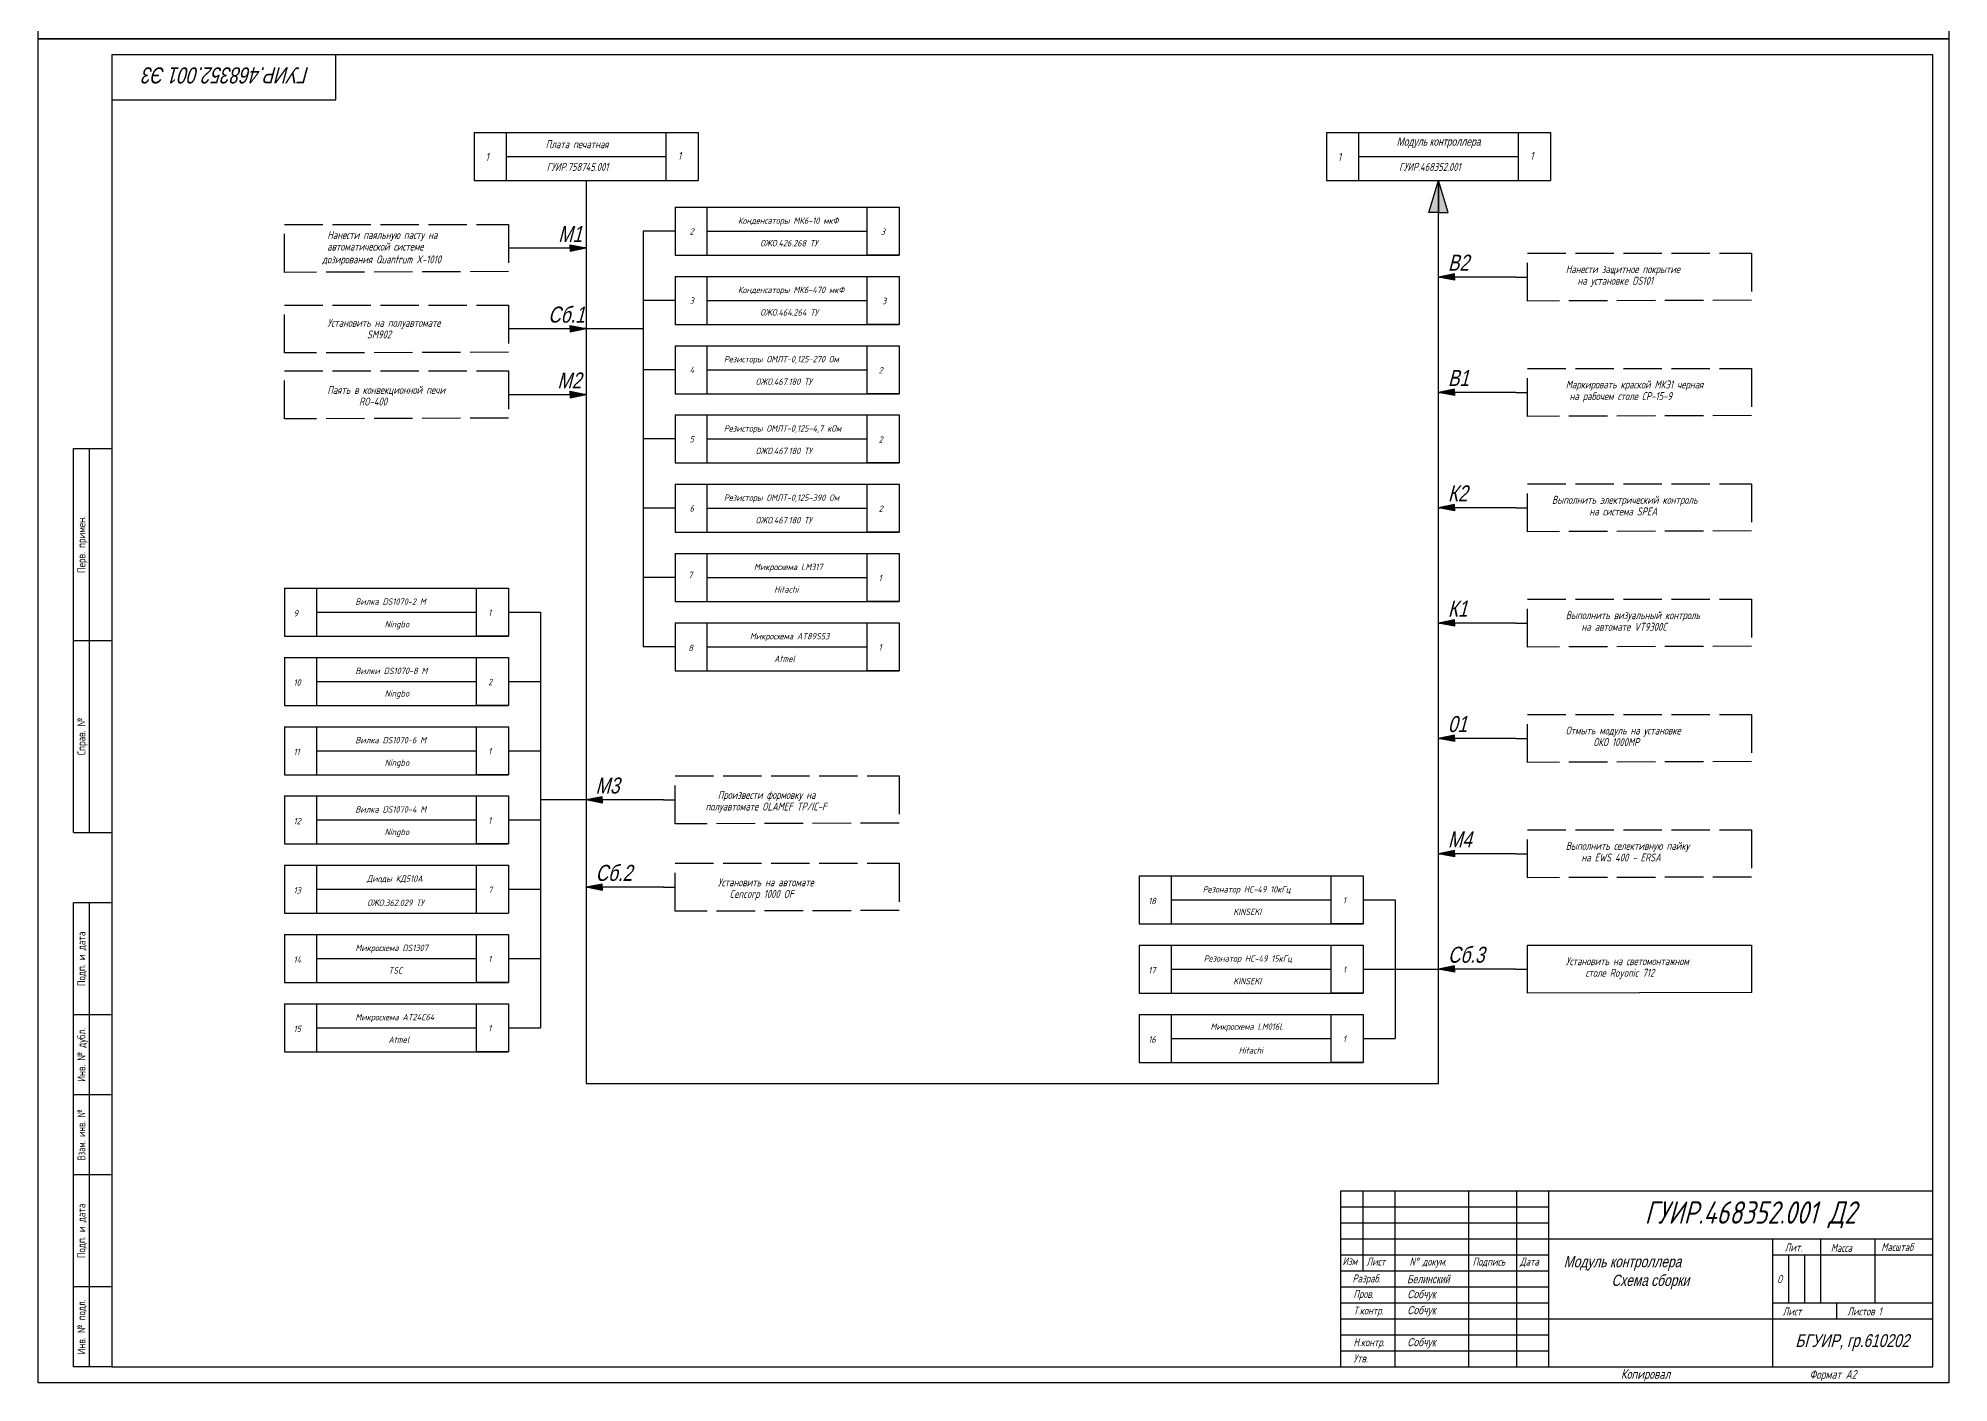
# Model space of a CAD drawing. Header units: millimetres. Extents: x 4478846 to 4492776, y 3796523 to 3799112.
# Drawn here: x 4480435 to 4481032, y 3797671 to 3798091 of the extents above; entities that cross this region are included whole.
import ezdxf
from ezdxf.enums import TextEntityAlignment as Align

# ---------------------------------------------------------------- set-up
doc = ezdxf.new("R2010")
doc.units = ezdxf.units.MM
doc.linetypes.add('ACAD_ISO02W100', pattern=[15, 12, -3])
doc.layers.get('0').update_dxf_attribs({"lineweight": 25})
for name, color, linetype, lineweight in [('0.25-STAMP', 10, 'Continuous', 25), ('0.25-TEXT', 10, 'Continuous', 25), ('0.3-STAMP', 7, 'Continuous', 30)]:
    doc.layers.add(name, color=color, linetype=linetype, lineweight=lineweight)
for name, color, linetype in [('KONTUR', 7, 'Continuous'), ('Title', 7, 'Continuous'), ('Текст', 4, 'Continuous')]:
    doc.layers.add(name, color=color, linetype=linetype)
doc.styles.add('ESKD', font='standarteskd.shx', dxfattribs={"width": 0.8, "oblique": 15})
doc.styles.add('ГОСТ 2.304', font='cs_gost2304.shx')
doc.styles.add('стиль рамки', font='romans.shx', dxfattribs={"width": 0.75, "oblique": 15, "height": 3.5})
doc.styles.add('стиль1', font='romans.shx', dxfattribs={"width": 0.75, "oblique": 15, "height": 3.5})

msp = doc.modelspace()

# ---------------------------------------------------------------- hatches: boundary and pattern name
h = msp.add_hatch(color=256)
h.dxf.hatch_style = 1
h.paths.add_polyline_path([(4480872.92738, 3798046.2862), (4480869.92738, 3798036.2862), (4480872.92738, 3798036.2862)])
h.paths.add_polyline_path([(4480872.92738, 3798046.2862), (4480872.92738, 3798036.2862), (4480875.92738, 3798036.2862)])
h = msp.add_hatch(color=256)
h.dxf.hatch_style = 1
h.paths.add_polyline_path([(4480606.59378, 3798025.17734), (4480601.59378, 3798026.17734), (4480601.59378, 3798025.17734)])
h.paths.add_polyline_path([(4480601.59378, 3798025.17734), (4480601.59378, 3798024.17734), (4480606.59378, 3798025.17734)])
h = msp.add_hatch(color=256)
h.dxf.hatch_style = 1
h.paths.add_polyline_path([(4480877.92738, 3798016.07531), (4480877.92738, 3798017.07531), (4480872.92738, 3798016.07531)])
h.paths.add_polyline_path([(4480872.92738, 3798016.07531), (4480877.92738, 3798015.07531), (4480877.92738, 3798016.07531)])
h = msp.add_hatch(color=256)
h.dxf.hatch_style = 1
h.paths.add_polyline_path([(4480606.59378, 3797999.96867), (4480601.59378, 3798000.96867), (4480601.59378, 3797999.96867)])
h.paths.add_polyline_path([(4480601.59378, 3797999.96867), (4480601.59378, 3797998.96867), (4480606.59378, 3797999.96867)])
h = msp.add_hatch(color=256)
h.dxf.hatch_style = 1
h.paths.add_polyline_path([(4480606.59378, 3797979.37277), (4480601.59378, 3797980.37277), (4480601.59378, 3797979.37277)])
h.paths.add_polyline_path([(4480601.59378, 3797979.37277), (4480601.59378, 3797978.37277), (4480606.59378, 3797979.37277)])
h = msp.add_hatch(color=256)
h.dxf.hatch_style = 1
h.paths.add_polyline_path([(4480877.92738, 3797980.02864), (4480877.92738, 3797981.02864), (4480872.92738, 3797980.02864)])
h.paths.add_polyline_path([(4480872.92738, 3797980.02864), (4480877.92738, 3797979.02864), (4480877.92738, 3797980.02864)])
h = msp.add_hatch(color=256)
h.dxf.hatch_style = 1
h.paths.add_polyline_path([(4480877.92738, 3797943.98198), (4480877.92738, 3797944.98198), (4480872.92738, 3797943.98198)])
h.paths.add_polyline_path([(4480872.92738, 3797943.98198), (4480877.92738, 3797942.98198), (4480877.92738, 3797943.98198)])
h = msp.add_hatch(color=256)
h.dxf.hatch_style = 1
h.paths.add_polyline_path([(4480877.92738, 3797907.93532), (4480877.92738, 3797908.93532), (4480872.92738, 3797907.93532)])
h.paths.add_polyline_path([(4480872.92738, 3797907.93532), (4480877.92738, 3797906.93532), (4480877.92738, 3797907.93532)])
h = msp.add_hatch(color=256)
h.dxf.hatch_style = 1
h.paths.add_polyline_path([(4480877.92738, 3797871.88866), (4480877.92738, 3797872.88866), (4480872.92738, 3797871.88866)])
h.paths.add_polyline_path([(4480872.92738, 3797871.88866), (4480877.92738, 3797870.88866), (4480877.92738, 3797871.88866)])
h = msp.add_hatch(color=256)
h.dxf.hatch_style = 1
h.paths.add_polyline_path([(4480611.59378, 3797852.67985), (4480611.59378, 3797853.67985), (4480606.59378, 3797852.67985)])
h.paths.add_polyline_path([(4480606.59378, 3797852.67985), (4480611.59378, 3797851.67985), (4480611.59378, 3797852.67985)])
h = msp.add_hatch(color=256)
h.dxf.hatch_style = 1
h.paths.add_polyline_path([(4480877.92738, 3797835.842), (4480877.92738, 3797836.842), (4480872.92738, 3797835.842)])
h.paths.add_polyline_path([(4480872.92738, 3797835.842), (4480877.92738, 3797834.842), (4480877.92738, 3797835.842)])
h = msp.add_hatch(color=256)
h.dxf.hatch_style = 1
h.paths.add_polyline_path([(4480611.59378, 3797825.37127), (4480611.59378, 3797826.37127), (4480606.59378, 3797825.37127)])
h.paths.add_polyline_path([(4480606.59378, 3797825.37127), (4480611.59378, 3797824.37127), (4480611.59378, 3797825.37127)])
h = msp.add_hatch(color=256)
h.dxf.hatch_style = 1
h.paths.add_polyline_path([(4480877.92738, 3797799.79534), (4480877.92738, 3797800.79534), (4480872.92738, 3797799.79534)])
h.paths.add_polyline_path([(4480872.92738, 3797799.79534), (4480877.92738, 3797798.79534), (4480877.92738, 3797799.79534)])

# ---------------------------------------------------------------- linework, layer by layer
for p, q in [((4480571.59378, 3798061.2862), (4480641.59378, 3798061.2862)), ((4480571.59378, 3798061.2862), (4480571.59378, 3798046.2862)), ((4480581.68329, 3798046.2862), (4480581.68329, 3798061.2862)), ((4480631.59378, 3798046.2862), (4480631.59378, 3798061.2862)), ((4480641.59378, 3798061.2862), (4480641.59378, 3798046.2862)), ((4480837.92738, 3798061.2862), (4480907.92738, 3798061.2862)), ((4480837.92738, 3798061.2862), (4480837.92738, 3798046.2862)), ((4480848.01689, 3798046.2862), (4480848.01689, 3798061.2862)), ((4480897.92738, 3798046.2862), (4480897.92738, 3798061.2862)), ((4480907.92738, 3798061.2862), (4480907.92738, 3798046.2862)), ((4480581.68329, 3798053.7862), (4480631.59378, 3798053.7862)), ((4480848.01689, 3798053.7862), (4480897.92738, 3798053.7862)), ((4480571.59378, 3798046.2862), (4480641.59378, 3798046.2862)), ((4480606.59378, 3798046.2862), (4480606.59378, 3797764.07914)), ((4480837.92738, 3798046.2862), (4480907.92738, 3798046.2862)), ((4480869.92738, 3798036.2862), (4480872.92738, 3798046.2862)), ((4480872.92738, 3797764.07914), (4480872.92738, 3798046.2862)), ((4480872.92738, 3798046.2862), (4480872.92738, 3798036.2862)), ((4480875.92738, 3798036.2862), (4480872.92738, 3798046.2862)), ((4480634.37668, 3798037.91353), (4480704.37668, 3798037.91353)), ((4480634.37668, 3798037.91353), (4480634.37668, 3798022.91353)), ((4480644.46619, 3798022.91353), (4480644.46619, 3798037.91353)), ((4480694.37668, 3798022.91353), (4480694.37668, 3798037.91353)), ((4480704.37668, 3798037.91353), (4480704.37668, 3798022.91353)), ((4480872.92738, 3798036.2862), (4480869.92738, 3798036.2862)), ((4480872.92738, 3798036.2862), (4480875.92738, 3798036.2862)), ((4480582.36568, 3798025.17734), (4480606.59378, 3798025.17734)), ((4480601.59378, 3798026.17734), (4480606.59378, 3798025.17734)), ((4480601.59378, 3798025.17734), (4480601.59378, 3798026.17734)), ((4480606.59378, 3798025.17734), (4480601.59378, 3798025.17734)), ((4480601.59378, 3798025.17734), (4480601.59378, 3798024.17734)), ((4480601.59378, 3798024.17734), (4480606.59378, 3798025.17734)), ((4480634.37668, 3798030.41353), (4480624.37668, 3798030.41353)), ((4480624.37668, 3798030.41353), (4480624.37668, 3797900.54992)), ((4480644.46619, 3798030.41353), (4480694.37668, 3798030.41353)), ((4480634.37668, 3798022.91353), (4480704.37668, 3798022.91353)), ((4480704.37668, 3798022.91353), (4480694.37668, 3798022.91353)), ((4480634.37668, 3798016.26959), (4480704.37668, 3798016.26959)), ((4480634.37668, 3798016.26959), (4480634.37668, 3798001.26959)), ((4480644.46619, 3798001.26959), (4480644.46619, 3798016.26959)), ((4480694.37668, 3798001.26959), (4480694.37668, 3798016.26959)), ((4480704.37668, 3798016.26959), (4480704.37668, 3798001.26959)), ((4480877.92738, 3798017.07531), (4480872.92738, 3798016.07531)), ((4480897.15548, 3798016.07531), (4480872.92738, 3798016.07531)), ((4480872.92738, 3798016.07531), (4480877.92738, 3798016.07531)), ((4480877.92738, 3798015.07531), (4480872.92738, 3798016.07531)), ((4480877.92738, 3798016.07531), (4480877.92738, 3798017.07531)), ((4480877.92738, 3798016.07531), (4480877.92738, 3798015.07531)), ((4480897.15548, 3798016.07531), (4480900.71028, 3798016.07531)), ((4480634.37668, 3798008.76959), (4480624.37668, 3798008.76959)), ((4480644.46619, 3798008.76959), (4480694.37668, 3798008.76959)), ((4480601.59378, 3798000.96867), (4480606.59378, 3797999.96867)), ((4480601.59378, 3797999.96867), (4480601.59378, 3798000.96867)), ((4480634.37668, 3798001.26959), (4480704.37668, 3798001.26959)), ((4480704.37668, 3798001.26959), (4480694.37668, 3798001.26959)), ((4480582.36568, 3797999.96867), (4480606.59378, 3797999.96867)), ((4480606.59378, 3797999.96867), (4480601.59378, 3797999.96867)), ((4480601.59378, 3797999.96867), (4480601.59378, 3797998.96867)), ((4480601.59378, 3797998.96867), (4480606.59378, 3797999.96867)), ((4480606.59378, 3797999.96867), (4480624.37668, 3797999.96867)), ((4480634.37668, 3797994.62566), (4480704.37668, 3797994.62566)), ((4480634.37668, 3797994.62566), (4480634.37668, 3797979.62566)), ((4480644.46619, 3797979.62566), (4480644.46619, 3797994.62566)), ((4480694.37668, 3797979.62566), (4480694.37668, 3797994.62566)), ((4480704.37668, 3797994.62566), (4480704.37668, 3797979.62566)), ((4480634.37668, 3797987.12566), (4480624.37668, 3797987.12566)), ((4480644.46619, 3797987.12566), (4480694.37668, 3797987.12566)), ((4480582.36568, 3797979.37277), (4480606.59378, 3797979.37277)), ((4480601.59378, 3797980.37277), (4480606.59378, 3797979.37277)), ((4480601.59378, 3797979.37277), (4480601.59378, 3797980.37277)), ((4480606.59378, 3797979.37277), (4480601.59378, 3797979.37277)), ((4480601.59378, 3797979.37277), (4480601.59378, 3797978.37277)), ((4480601.59378, 3797978.37277), (4480606.59378, 3797979.37277)), ((4480634.37668, 3797979.62566), (4480704.37668, 3797979.62566)), ((4480704.37668, 3797979.62566), (4480694.37668, 3797979.62566)), ((4480877.92738, 3797981.02864), (4480872.92738, 3797980.02864)), ((4480897.15548, 3797980.02864), (4480872.92738, 3797980.02864)), ((4480872.92738, 3797980.02864), (4480877.92738, 3797980.02864)), ((4480877.92738, 3797979.02864), (4480872.92738, 3797980.02864)), ((4480877.92738, 3797980.02864), (4480877.92738, 3797981.02864)), ((4480877.92738, 3797980.02864), (4480877.92738, 3797979.02864)), ((4480897.15548, 3797980.02864), (4480900.71028, 3797980.02864)), ((4480634.37668, 3797972.98172), (4480704.37668, 3797972.98172)), ((4480634.37668, 3797972.98172), (4480634.37668, 3797957.98172)), ((4480644.46619, 3797957.98172), (4480644.46619, 3797972.98172)), ((4480694.37668, 3797957.98172), (4480694.37668, 3797972.98172)), ((4480704.37668, 3797972.98172), (4480704.37668, 3797957.98172)), ((4480634.37668, 3797965.48172), (4480624.37668, 3797965.48172)), ((4480644.46619, 3797965.48172), (4480694.37668, 3797965.48172)), ((4480634.37668, 3797957.98172), (4480704.37668, 3797957.98172)), ((4480704.37668, 3797957.98172), (4480694.37668, 3797957.98172)), ((4480634.37668, 3797951.33779), (4480704.37668, 3797951.33779)), ((4480634.37668, 3797951.33779), (4480634.37668, 3797936.33779)), ((4480644.46619, 3797936.33779), (4480644.46619, 3797951.33779)), ((4480694.37668, 3797936.33779), (4480694.37668, 3797951.33779)), ((4480704.37668, 3797951.33779), (4480704.37668, 3797936.33779)), ((4480634.37668, 3797943.83779), (4480624.37668, 3797943.83779)), ((4480644.46619, 3797943.83779), (4480694.37668, 3797943.83779)), ((4480877.92738, 3797944.98198), (4480872.92738, 3797943.98198)), ((4480897.15548, 3797943.98198), (4480872.92738, 3797943.98198)), ((4480872.92738, 3797943.98198), (4480877.92738, 3797943.98198)), ((4480877.92738, 3797942.98198), (4480872.92738, 3797943.98198)), ((4480877.92738, 3797943.98198), (4480877.92738, 3797944.98198)), ((4480877.92738, 3797943.98198), (4480877.92738, 3797942.98198)), ((4480897.15548, 3797943.98198), (4480900.71028, 3797943.98198)), ((4480634.37668, 3797936.33779), (4480704.37668, 3797936.33779)), ((4480704.37668, 3797936.33779), (4480694.37668, 3797936.33779)), ((4480634.37668, 3797929.69385), (4480704.37668, 3797929.69385)), ((4480634.37668, 3797929.69385), (4480634.37668, 3797914.69385)), ((4480644.46619, 3797914.69385), (4480644.46619, 3797929.69385)), ((4480694.37668, 3797914.69385), (4480694.37668, 3797929.69385)), ((4480704.37668, 3797929.69385), (4480704.37668, 3797914.69385)), ((4480512.36568, 3797918.84679), (4480582.36568, 3797918.84679)), ((4480512.36568, 3797918.84679), (4480512.36568, 3797903.84679)), ((4480522.45519, 3797903.84679), (4480522.45519, 3797918.84679)), ((4480572.36568, 3797903.84679), (4480572.36568, 3797918.84679)), ((4480582.36568, 3797918.84679), (4480582.36568, 3797903.84679)), ((4480634.37668, 3797922.19385), (4480624.37668, 3797922.19385)), ((4480644.46619, 3797922.19385), (4480694.37668, 3797922.19385)), ((4480522.45519, 3797911.34679), (4480572.36568, 3797911.34679)), ((4480582.36568, 3797911.34679), (4480592.36568, 3797911.34679)), ((4480592.36568, 3797911.34679), (4480592.36568, 3797781.48318)), ((4480634.37668, 3797914.69385), (4480704.37668, 3797914.69385)), ((4480704.37668, 3797914.69385), (4480694.37668, 3797914.69385)), ((4480634.37668, 3797908.04992), (4480704.37668, 3797908.04992)), ((4480634.37668, 3797908.04992), (4480634.37668, 3797893.04992)), ((4480644.46619, 3797893.04992), (4480644.46619, 3797908.04992)), ((4480694.37668, 3797893.04992), (4480694.37668, 3797908.04992)), ((4480704.37668, 3797908.04992), (4480704.37668, 3797893.04992)), ((4480877.92738, 3797908.93532), (4480872.92738, 3797907.93532)), ((4480897.15548, 3797907.93532), (4480872.92738, 3797907.93532)), ((4480872.92738, 3797907.93532), (4480877.92738, 3797907.93532)), ((4480877.92738, 3797906.93532), (4480872.92738, 3797907.93532)), ((4480877.92738, 3797907.93532), (4480877.92738, 3797908.93532)), ((4480877.92738, 3797907.93532), (4480877.92738, 3797906.93532)), ((4480897.15548, 3797907.93532), (4480900.71028, 3797907.93532)), ((4480512.36568, 3797903.84679), (4480582.36568, 3797903.84679)), ((4480582.36568, 3797903.84679), (4480572.36568, 3797903.84679)), ((4480634.37668, 3797900.54992), (4480624.37668, 3797900.54992)), ((4480644.46619, 3797900.54992), (4480694.37668, 3797900.54992)), ((4480512.36568, 3797897.20286), (4480582.36568, 3797897.20286)), ((4480512.36568, 3797897.20286), (4480512.36568, 3797882.20286)), ((4480522.45519, 3797882.20286), (4480522.45519, 3797897.20286)), ((4480572.36568, 3797882.20286), (4480572.36568, 3797897.20286)), ((4480582.36568, 3797897.20286), (4480582.36568, 3797882.20286)), ((4480522.45519, 3797889.70286), (4480572.36568, 3797889.70286)), ((4480582.36568, 3797889.70286), (4480592.36568, 3797889.70286)), ((4480634.37668, 3797893.04992), (4480704.37668, 3797893.04992)), ((4480704.37668, 3797893.04992), (4480694.37668, 3797893.04992)), ((4480512.36568, 3797882.20286), (4480582.36568, 3797882.20286)), ((4480582.36568, 3797882.20286), (4480572.36568, 3797882.20286)), ((4480512.36568, 3797875.55892), (4480582.36568, 3797875.55892)), ((4480512.36568, 3797875.55892), (4480512.36568, 3797860.55892)), ((4480522.45519, 3797860.55892), (4480522.45519, 3797875.55892)), ((4480572.36568, 3797860.55892), (4480572.36568, 3797875.55892)), ((4480582.36568, 3797875.55892), (4480582.36568, 3797860.55892)), ((4480877.92738, 3797872.88866), (4480872.92738, 3797871.88866)), ((4480897.15548, 3797871.88866), (4480872.92738, 3797871.88866)), ((4480872.92738, 3797871.88866), (4480877.92738, 3797871.88866)), ((4480877.92738, 3797870.88866), (4480872.92738, 3797871.88866)), ((4480877.92738, 3797871.88866), (4480877.92738, 3797872.88866)), ((4480877.92738, 3797871.88866), (4480877.92738, 3797870.88866)), ((4480897.15548, 3797871.88866), (4480900.71028, 3797871.88866)), ((4480522.45519, 3797868.05892), (4480572.36568, 3797868.05892)), ((4480582.36568, 3797868.05892), (4480592.36568, 3797868.05892)), ((4480512.36568, 3797860.55892), (4480582.36568, 3797860.55892)), ((4480582.36568, 3797860.55892), (4480572.36568, 3797860.55892)), ((4480512.36568, 3797853.91499), (4480582.36568, 3797853.91499)), ((4480512.36568, 3797853.91499), (4480512.36568, 3797838.91499)), ((4480522.45519, 3797838.91499), (4480522.45519, 3797853.91499)), ((4480572.36568, 3797838.91499), (4480572.36568, 3797853.91499)), ((4480582.36568, 3797853.91499), (4480582.36568, 3797838.91499)), ((4480606.59378, 3797852.67985), (4480592.36568, 3797852.67985)), ((4480611.59378, 3797853.67985), (4480606.59378, 3797852.67985)), ((4480630.82188, 3797852.67985), (4480606.59378, 3797852.67985)), ((4480606.59378, 3797852.67985), (4480611.59378, 3797852.67985)), ((4480611.59378, 3797851.67985), (4480606.59378, 3797852.67985)), ((4480611.59378, 3797852.67985), (4480611.59378, 3797853.67985)), ((4480611.59378, 3797852.67985), (4480611.59378, 3797851.67985)), ((4480630.82188, 3797852.67985), (4480634.37668, 3797852.67985)), ((4480522.45519, 3797846.41499), (4480572.36568, 3797846.41499)), ((4480582.36568, 3797846.41499), (4480592.36568, 3797846.41499)), ((4480512.36568, 3797838.91499), (4480582.36568, 3797838.91499)), ((4480582.36568, 3797838.91499), (4480572.36568, 3797838.91499)), ((4480877.92738, 3797836.842), (4480872.92738, 3797835.842)), ((4480897.15548, 3797835.842), (4480872.92738, 3797835.842)), ((4480872.92738, 3797835.842), (4480877.92738, 3797835.842)), ((4480877.92738, 3797834.842), (4480872.92738, 3797835.842)), ((4480877.92738, 3797835.842), (4480877.92738, 3797836.842)), ((4480877.92738, 3797835.842), (4480877.92738, 3797834.842)), ((4480897.15548, 3797835.842), (4480900.71028, 3797835.842)), ((4480512.36568, 3797832.27105), (4480582.36568, 3797832.27105)), ((4480512.36568, 3797832.27105), (4480512.36568, 3797817.27105)), ((4480522.45519, 3797817.27105), (4480522.45519, 3797832.27105)), ((4480572.36568, 3797817.27105), (4480572.36568, 3797832.27105)), ((4480582.36568, 3797832.27105), (4480582.36568, 3797817.27105)), ((4480779.44189, 3797828.93927), (4480849.44189, 3797828.93927)), ((4480779.44189, 3797828.93927), (4480779.44189, 3797813.93927)), ((4480789.5314, 3797813.93927), (4480789.5314, 3797828.93927)), ((4480839.44189, 3797813.93927), (4480839.44189, 3797828.93927)), ((4480849.44189, 3797828.93927), (4480849.44189, 3797813.93927)), ((4480522.45519, 3797824.77105), (4480572.36568, 3797824.77105)), ((4480582.36568, 3797824.77105), (4480592.36568, 3797824.77105)), ((4480611.59378, 3797826.37127), (4480606.59378, 3797825.37127)), ((4480630.82188, 3797825.37127), (4480606.59378, 3797825.37127)), ((4480606.59378, 3797825.37127), (4480611.59378, 3797825.37127)), ((4480611.59378, 3797824.37127), (4480606.59378, 3797825.37127)), ((4480611.59378, 3797825.37127), (4480611.59378, 3797826.37127)), ((4480611.59378, 3797825.37127), (4480611.59378, 3797824.37127)), ((4480630.82188, 3797825.37127), (4480634.37668, 3797825.37127)), ((4480512.36568, 3797817.27105), (4480582.36568, 3797817.27105)), ((4480789.5314, 3797821.43927), (4480839.44189, 3797821.43927)), ((4480849.44189, 3797821.43927), (4480859.44189, 3797821.43927)), ((4480859.44189, 3797821.43927), (4480859.44189, 3797778.1514)), ((4480512.36568, 3797810.62712), (4480582.36568, 3797810.62712)), ((4480512.36568, 3797810.62712), (4480512.36568, 3797795.62712)), ((4480522.45519, 3797795.62712), (4480522.45519, 3797810.62712)), ((4480572.36568, 3797795.62712), (4480572.36568, 3797810.62712)), ((4480582.36568, 3797810.62712), (4480582.36568, 3797795.62712)), ((4480779.44189, 3797813.93927), (4480849.44189, 3797813.93927)), ((4480849.44189, 3797813.93927), (4480839.44189, 3797813.93927)), ((4480779.44189, 3797807.29534), (4480849.44189, 3797807.29534)), ((4480779.44189, 3797807.29534), (4480779.44189, 3797792.29534)), ((4480789.5314, 3797792.29534), (4480789.5314, 3797807.29534)), ((4480839.44189, 3797792.29534), (4480839.44189, 3797807.29534)), ((4480849.44189, 3797807.29534), (4480849.44189, 3797792.29534)), ((4480522.45519, 3797803.12712), (4480572.36568, 3797803.12712)), ((4480582.36568, 3797803.12712), (4480592.36568, 3797803.12712)), ((4480789.5314, 3797799.79534), (4480839.44189, 3797799.79534)), ((4480849.44189, 3797799.79534), (4480859.44189, 3797799.79534)), ((4480859.44189, 3797799.79534), (4480872.92738, 3797799.79534)), ((4480877.92738, 3797800.79534), (4480872.92738, 3797799.79534)), ((4480897.15548, 3797799.79534), (4480872.92738, 3797799.79534)), ((4480872.92738, 3797799.79534), (4480877.92738, 3797799.79534)), ((4480877.92738, 3797798.79534), (4480872.92738, 3797799.79534)), ((4480877.92738, 3797799.79534), (4480877.92738, 3797800.79534)), ((4480877.92738, 3797799.79534), (4480877.92738, 3797798.79534)), ((4480897.15548, 3797799.79534), (4480900.71028, 3797799.79534)), ((4480512.36568, 3797795.62712), (4480582.36568, 3797795.62712)), ((4480582.36568, 3797795.62712), (4480572.36568, 3797795.62712)), ((4480779.44189, 3797792.29534), (4480849.44189, 3797792.29534)), ((4480849.44189, 3797792.29534), (4480839.44189, 3797792.29534)), ((4480512.36568, 3797788.98318), (4480582.36568, 3797788.98318)), ((4480512.36568, 3797788.98318), (4480512.36568, 3797773.98318)), ((4480522.45519, 3797773.98318), (4480522.45519, 3797788.98318)), ((4480572.36568, 3797773.98318), (4480572.36568, 3797788.98318)), ((4480582.36568, 3797788.98318), (4480582.36568, 3797773.98318)), ((4480779.44189, 3797785.6514), (4480849.44189, 3797785.6514)), ((4480779.44189, 3797785.6514), (4480779.44189, 3797770.6514)), ((4480789.5314, 3797770.6514), (4480789.5314, 3797785.6514)), ((4480839.44189, 3797770.6514), (4480839.44189, 3797785.6514)), ((4480849.44189, 3797785.6514), (4480849.44189, 3797770.6514)), ((4480522.45519, 3797781.48318), (4480572.36568, 3797781.48318)), ((4480582.36568, 3797781.48318), (4480592.36568, 3797781.48318)), ((4480512.36568, 3797773.98318), (4480582.36568, 3797773.98318)), ((4480582.36568, 3797773.98318), (4480572.36568, 3797773.98318)), ((4480789.5314, 3797778.1514), (4480839.44189, 3797778.1514)), ((4480849.44189, 3797778.1514), (4480859.44189, 3797778.1514)), ((4480779.44189, 3797770.6514), (4480849.44189, 3797770.6514)), ((4480849.44189, 3797770.6514), (4480839.44189, 3797770.6514)), ((4480606.59378, 3797764.07914), (4480872.92738, 3797764.07914))]:
    msp.add_line(p, q)
at = {"linetype": 'ACAD_ISO02W100'}
for points in [[(4480512.36568, 3798032.55668), (4480582.36568, 3798032.55668), (4480582.36568, 3798017.798), (4480512.36568, 3798017.55668)], [(4480900.71028, 3798023.57531), (4480970.71028, 3798023.57531), (4480970.71028, 3798008.81663), (4480900.71028, 3798008.57531)], [(4480512.36568, 3798007.34801), (4480582.36568, 3798007.34801), (4480582.36568, 3797992.58933), (4480512.36568, 3797992.34801)], [(4480512.36568, 3797986.75211), (4480582.36568, 3797986.75211), (4480582.36568, 3797971.99343), (4480512.36568, 3797971.75211)], [(4480900.71028, 3797987.52864), (4480970.71028, 3797987.52864), (4480970.71028, 3797972.76997), (4480900.71028, 3797972.52864)], [(4480900.71028, 3797951.48198), (4480970.71028, 3797951.48198), (4480970.71028, 3797936.72331), (4480900.71028, 3797936.48198)], [(4480900.71028, 3797915.43532), (4480970.71028, 3797915.43532), (4480970.71028, 3797900.67665), (4480900.71028, 3797900.43532)], [(4480900.71028, 3797879.38866), (4480970.71028, 3797879.38866), (4480970.71028, 3797864.62999), (4480900.71028, 3797864.38866)], [(4480634.37668, 3797860.17985), (4480704.37668, 3797860.17985), (4480704.37668, 3797845.42118), (4480634.37668, 3797845.17985)], [(4480900.71028, 3797843.342), (4480970.71028, 3797843.342), (4480970.71028, 3797828.58333), (4480900.71028, 3797828.342)], [(4480634.37668, 3797832.87127), (4480704.37668, 3797832.87127), (4480704.37668, 3797818.1126), (4480634.37668, 3797817.87127)]]:
    msp.add_lwpolyline(points, close=True, dxfattribs=at)
msp.add_lwpolyline([(4480900.71028, 3797807.29534), (4480970.71028, 3797807.29534), (4480970.71028, 3797792.53666), (4480900.71028, 3797792.29534)], close=True)
at = {"layer": '0.25-STAMP'}
for p, q in [((4480842.39209, 3797725.51068), (4480907.39209, 3797725.51068)), ((4480842.39209, 3797720.51068), (4480907.39209, 3797720.51068)), ((4480842.39209, 3797715.51068), (4480907.39209, 3797715.51068)), ((4480982.39209, 3797695.51068), (4480982.39209, 3797710.51068)), ((4480987.39209, 3797695.51068), (4480987.39209, 3797710.51068)), ((4480842.39209, 3797700.51068), (4480907.39209, 3797700.51068)), ((4480842.39209, 3797695.51068), (4480907.39209, 3797695.51068)), ((4480842.39209, 3797690.51068), (4480907.39209, 3797690.51068)), ((4480842.39209, 3797685.51068), (4480907.39209, 3797685.51068)), ((4480842.39209, 3797680.51068), (4480907.39209, 3797680.51068))]:
    msp.add_line(p, q, dxfattribs=at)
at = {"layer": '0.3-STAMP'}
for p, q in [((4480458.39209, 3798085.51066), (4480458.39209, 3798071.51066)), ((4480528.39209, 3798085.51066), (4480458.39209, 3798085.51066)), ((4480528.39209, 3798071.51066), (4480528.39209, 3798085.51066)), ((4480458.39209, 3798071.51066), (4480528.39209, 3798071.51066)), ((4480446.39209, 3797842.51066), (4480446.39209, 3797962.51066)), ((4480446.39209, 3797962.51066), (4480458.39209, 3797962.51066)), ((4480451.39209, 3797842.51066), (4480451.39209, 3797962.51066)), ((4480458.39209, 3797962.51066), (4480458.39209, 3797842.51066)), ((4480446.39209, 3797902.51066), (4480458.39209, 3797902.51066)), ((4480446.39209, 3797842.51066), (4480458.39209, 3797842.51066)), ((4480446.39209, 3797675.51066), (4480446.39209, 3797820.51066)), ((4480458.39209, 3797820.51066), (4480446.39209, 3797820.51066)), ((4480451.39209, 3797675.51066), (4480451.39209, 3797820.51066)), ((4480458.39209, 3797820.51066), (4480458.39209, 3797675.51066)), ((4480458.39209, 3797785.51066), (4480446.39209, 3797785.51066)), ((4480458.39209, 3797760.51066), (4480446.39209, 3797760.51066)), ((4480458.39209, 3797735.51066), (4480446.39209, 3797735.51066)), ((4480842.39209, 3797730.51068), (4481027.39209, 3797730.51068)), ((4480842.39209, 3797675.51068), (4480842.39209, 3797730.51068)), ((4480849.39209, 3797705.51068), (4480849.39209, 3797730.51068)), ((4480859.39209, 3797675.51068), (4480859.39209, 3797730.51068)), ((4480882.39209, 3797675.51068), (4480882.39209, 3797730.51068)), ((4480897.39209, 3797675.51068), (4480897.39209, 3797730.51068)), ((4480907.39209, 3797675.51068), (4480907.39209, 3797730.51068)), ((4481027.39209, 3797675.51068), (4481027.39209, 3797730.51068)), ((4480907.39209, 3797715.51068), (4481027.39209, 3797715.51068)), ((4480977.39209, 3797675.51068), (4480977.39209, 3797715.51068)), ((4480992.39209, 3797695.51068), (4480992.39209, 3797715.51068)), ((4481009.39209, 3797695.51068), (4481009.39209, 3797715.51068)), ((4480842.39209, 3797710.51068), (4480907.39209, 3797710.51068)), ((4480977.39209, 3797710.51068), (4481027.39209, 3797710.51068)), ((4480842.39209, 3797705.51068), (4480907.39209, 3797705.51068)), ((4480458.39209, 3797700.51066), (4480446.39209, 3797700.51066)), ((4480907.39209, 3797690.51068), (4481027.39209, 3797690.51068)), ((4480977.39209, 3797695.51068), (4481027.39209, 3797695.51068)), ((4480997.39209, 3797690.51068), (4480997.39209, 3797695.51068)), ((4480458.39209, 3797675.51066), (4480446.39209, 3797675.51066)), ((4480842.39209, 3797675.51068), (4481027.39209, 3797675.51068))]:
    msp.add_line(p, q, dxfattribs=at)
msp.add_lwpolyline([(4480458.39209, 3797675.51066), (4481027.39209, 3797675.51066), (4481027.39209, 3798085.51066), (4480458.39209, 3798085.51066), (4480458.39209, 3797675.51066)], dxfattribs=at)
at = {"layer": 'KONTUR', "color": 7}
for p, q in [((4480435.39209, 3798090.51068), (4480435.39209, 3798510.51068)), ((4481032.39209, 3798510.51068), (4481032.39209, 3798090.51068)), ((4481032.39209, 3798090.51068), (4480435.39209, 3798090.51068)), ((4480435.39209, 3797670.51068), (4480435.39209, 3798090.51068)), ((4480435.39209, 3798090.51068), (4481032.39209, 3798090.51068)), ((4481032.39209, 3798090.51068), (4481032.39209, 3797670.51068)), ((4481032.39209, 3797670.51068), (4480435.39209, 3797670.51068))]:
    msp.add_line(p, q, dxfattribs=at)

# ---------------------------------------------------------------- texts
at = {"insert": (4480848.01689, 3798059.65209), "char_height": 2.5, "attachment_point": 1, "style": 'ESKD'}
msp.add_mtext_dynamic_manual_height_columns('\\pxqc;Модуль контроллера', width=49.9104894, gutter_width=12.5, heights=[0], dxfattribs=at)
at = {"width": 105.9279495, "attachment_point": 1, "style": 'ESKD'}
for s, insert, char_height in [('М1', (4480597.8831, 3798032.05742), 5), ('В2', (4480875.88974, 3798023.07373), 5), ('Сб.1', (4480594.74627, 3798006.84875), 5), ('М2', (4480597.61446, 3797986.25285), 5), ('В1', (4480875.88974, 3797987.02707), 5), ('К2', (4480875.88974, 3797950.98041), 5), ('К1', (4480875.88974, 3797914.93375), 5), ('01', (4480875.88974, 3797878.88709), 5), ('М3', (4480609.55613, 3797859.67828), 5), ('М4', (4480875.88974, 3797842.84043), 5), ('Сб.2', (4480609.55613, 3797832.3697), 5), ('Сб.3', (4480875.88974, 3797806.79377), 5), ('  {\\H0.7x;  Модуль контроллера\\P^IСхема сборки }', (4480907.00928, 3797710.12626), 5), ('БГУИР, гр.610202 ', (4480984.44119, 3797685.69747), 4)]:
    msp.add_mtext(s, dxfattribs=dict(at, insert=insert, char_height=char_height))
at = {"layer": '0.25-TEXT', "style": 'ГОСТ 2.304'}
for s, p in [('Перв. примен.', (4480448.89209, 3797932.51066)), ('Справ. №', (4480448.89209, 3797872.51066)), ('Подп. и дата', (4480448.89209, 3797803.01066)), ('Инв. № дубл.', (4480448.89209, 3797773.01066)), ('Подп. и дата', (4480448.89209, 3797718.01066)), ('Инв. № подл.', (4480448.89209, 3797688.01066))]:
    msp.add_text(s, height=2.5, rotation=90, dxfattribs=at).set_placement(p, align=Align.MIDDLE_CENTER)
at = {"layer": '0.25-TEXT', "style": 'ГОСТ 2.304', "width": 0.8}
msp.add_text('Взам. инв. №', height=2.5, rotation=90, dxfattribs=at).set_placement((4480448.89209, 3797748.01066), align=Align.MIDDLE_CENTER)
at = {"layer": 'Title', "insert": (4480494.26381, 3798079.13424), "char_height": 5, "width": 86.4, "attachment_point": 5, "rotation": 180, "style": 'ESKD'}
msp.add_mtext('ГУИР.468352.001 Э3', dxfattribs=at)
at = {"layer": 'Title', "insert": (4480970.39209, 3797723.01066), "char_height": 7, "width": 120, "attachment_point": 5, "style": 'стиль рамки'}
msp.add_mtext('ГУИР.468352.001 Д2', dxfattribs=at)
at = {"layer": 'Текст', "oblique": 15, "width": 0.75}
for s, height, style, p in [('1', 2.5, 'стиль рамки', (4480575.17423, 3798052.39244)), ('Плата печатная', 2.5, 'стиль рамки', (4480593.9347, 3798056.34633)), ('1', 2.5, 'стиль рамки', (4480635.28784, 3798052.70892)), ('1', 2.5, 'стиль рамки', (4480841.50783, 3798052.39244)), ('1', 2.5, 'стиль рамки', (4480901.62145, 3798052.70892)), ('ГУИР.758745.001', 2.5, 'стиль рамки', (4480594.27137, 3798049.25643)), ('ГУИР.468352.001', 2.5, 'стиль рамки', (4480860.60497, 3798049.25643)), ('Нанести паяльную пасту на', 2.5, 'стиль рамки', (4480525.72707, 3798027.98503)), ('2', 2, 'стиль рамки', (4480638.93769, 3798029.35611)), ('Конденсаторы МК6-10 мкФ', 2, 'стиль рамки', (4480654.05557, 3798032.70807)), ('3', 2, 'стиль рамки', (4480698.6635, 3798029.24342)), ('автоматической системе ', 2.5, 'стиль рамки', (4480525.6705, 3798024.35301)), ('ОЖО.426.268 ТУ', 2, 'стиль рамки', (4480660.99857, 3798025.66633)), ('дозирования Quantrum X-1010', 2.5, 'стиль рамки', (4480524.08813, 3798020.34456)), ('Нанести защитное покрытие', 2.5, 'стиль рамки', (4480912.69421, 3798017.30026)), ('Конденсаторы МК6-470 мкФ', 2, 'стиль рамки', (4480654.05557, 3798011.06414)), ('   на установкe DS101', 2.5, 'стиль рамки', (4480912.63764, 3798013.66824)), ('3', 2, 'стиль рамки', (4480638.93769, 3798007.71218)), ('3', 2, 'стиль рамки', (4480699.09366, 3798007.59948)), ('Установить на полуавтомате', 2.5, 'стиль рамки', (4480525.72707, 3798000.52135)), ('ОЖО.464.264 ТУ', 2, 'стиль рамки', (4480660.99857, 3798004.0224)), ('          SM902', 2.5, 'стиль рамки', (4480525.6705, 3797996.88932)), ('Резисторы ОМЛТ-0,125-270 Ом', 2, 'стиль рамки', (4480649.63669, 3797989.4202)), ('4', 2, 'стиль рамки', (4480638.93769, 3797986.06824)), ('ОЖО.467.180 ТУ', 2, 'стиль рамки', (4480659.57055, 3797982.37847)), ('2', 2, 'стиль рамки', (4480697.99955, 3797985.95555)), ('Маркировать краской МКЭ1 черная', 2.5, 'стиль рамки', (4480912.69421, 3797981.2536)), ('Паять в конвекционной печи', 2.5, 'стиль рамки', (4480525.72707, 3797979.55948)), ('        RO-400', 2.5, 'стиль рамки', (4480525.6705, 3797975.92746)), (' на рабочем столе СР-15-9', 2.5, 'стиль рамки', (4480912.63764, 3797977.62158)), ('5', 2, 'стиль рамки', (4480638.93769, 3797964.42431)), ('Резисторы ОМЛТ-0,125-4,7 кОм', 2, 'стиль рамки', (4480649.63669, 3797967.77627)), ('2', 2, 'стиль рамки', (4480697.99955, 3797964.31162)), ('ОЖО.467.180 ТУ', 2, 'стиль рамки', (4480659.57055, 3797960.73453)), ('Резисторы ОМЛТ-0,125-390 Ом', 2, 'стиль рамки', (4480649.63669, 3797946.13233)), ('Выполнить электрический контроль', 2.5, 'стиль рамки', (4480908.39865, 3797945.20694)), ('6', 2, 'стиль рамки', (4480638.93769, 3797942.78037)), ('ОЖО.467.180 ТУ', 2, 'стиль рамки', (4480659.57055, 3797939.0906)), ('2', 2, 'стиль рамки', (4480697.99955, 3797942.66768)), ('      на система SPEA', 2.5, 'стиль рамки', (4480912.63764, 3797941.57492)), ('7', 2, 'стиль рамки', (4480638.50193, 3797921.96236)), ('Микросхема LM317', 2, 'стиль рамки', (4480659.0284, 3797924.4884)), ('1', 2, 'стиль рамки', (4480697.99955, 3797921.02375)), ('Hitachi', 2, 'стиль рамки', (4480665.35399, 3797917.44666)), ('9', 2, 'стиль рамки', (4480515.18638, 3797909.98957)), ('Вилка DS1070-2 M', 2, 'стиль рамки', (4480534.48271, 3797913.64133)), ('1', 2, 'стиль рамки', (4480575.98856, 3797910.17668)), ('Выполнить визуальный контроль', 2.5, 'стиль рамки', (4480912.69421, 3797909.16028)), ('Ningbo', 2, 'стиль рамки', (4480543.64162, 3797906.5996)), ('    на автомате VT9300C', 2.5, 'стиль рамки', (4480912.63764, 3797905.52825)), ('8', 2, 'стиль рамки', (4480638.53929, 3797899.16185)), ('Микросхема AT89S53', 2, 'стиль рамки', (4480657.75649, 3797902.84446)), ('1', 2, 'стиль рамки', (4480697.99955, 3797899.37981)), ('Вилки DS1070-8 M', 2, 'стиль рамки', (4480534.48271, 3797891.9974)), ('Atmel', 2, 'стиль рамки', (4480665.35399, 3797895.80273)), ('10', 2, 'стиль рамки', (4480515.18638, 3797888.34563)), ('2', 2, 'стиль рамки', (4480575.98856, 3797888.53275)), ('Ningbo', 2, 'стиль рамки', (4480543.64162, 3797884.95566)), ('Отмыть модуль на установке', 2.5, 'стиль рамки', (4480912.69421, 3797873.11362)), ('Вилка DS1070-6 M', 2, 'стиль рамки', (4480534.48271, 3797870.35347)), ('       ОКО 1000МР', 2.5, 'стиль рамки', (4480912.63764, 3797869.48159)), ('11', 2, 'стиль рамки', (4480515.18638, 3797866.7017)), ('Ningbo', 2, 'стиль рамки', (4480543.64162, 3797863.31173)), ('1', 2, 'стиль рамки', (4480575.98856, 3797866.88881)), ('полуавтомате OLAMEF TP/IC-F', 2.5, 'стиль рамки', (4480643.88094, 3797849.35521)), ('Произвести формовку на', 2.5, 'стиль рамки', (4480647.73807, 3797852.98723)), ('12', 2, 'стиль рамки', (4480515.18638, 3797845.05777)), ('Вилка DS1070-4 M', 2, 'стиль рамки', (4480534.48271, 3797848.70953)), ('1', 2, 'стиль рамки', (4480575.98856, 3797845.24488)), ('Ningbo', 2, 'стиль рамки', (4480543.64162, 3797841.6678)), ('Выполнить селективную пайку', 2.5, 'стиль рамки', (4480912.69421, 3797837.06695)), ('    на EWS 400 - ERSA', 2.5, 'стиль рамки', (4480912.63764, 3797833.43493)), ('   Диоды КД510А', 2, 'стиль рамки', (4480534.48271, 3797827.0656)), ('Установить на автомате', 2.5, 'стиль рамки', (4480647.73807, 3797825.67865)), ('13', 2, 'стиль рамки', (4480515.18638, 3797823.41383)), ('ОЖО.362.029 ТУ', 2, 'стиль рамки', (4480538.16756, 3797819.54391)), ('7', 2, 'стиль рамки', (4480575.98856, 3797823.60095)), ('   Cencorp 1000 OF', 2.5, 'стиль рамки', (4480647.6815, 3797822.04663)), ('18', 2, 'стиль рамки', (4480782.26259, 3797820.08205)), ('Резонатор HC-49 10кГц', 2, 'стиль рамки', (4480799.24358, 3797823.73382)), ('1', 2, 'стиль рамки', (4480843.06477, 3797820.26916)), ('KINSEKI', 2, 'стиль рамки', (4480808.81597, 3797816.69208)), ('14', 2, 'стиль рамки', (4480515.18638, 3797801.7699)), ('Микросхема DS1307', 2, 'стиль рамки', (4480534.48271, 3797805.42166)), ('1', 2, 'стиль рамки', (4480575.98856, 3797801.95701)), ('Резонатор HC-49 15кГц', 2, 'стиль рамки', (4480799.57432, 3797802.08988)), ('TSC', 2, 'стиль рамки', (4480544.82692, 3797798.37993)), ('17', 2, 'стиль рамки', (4480782.26259, 3797798.43812)), ('1', 2, 'стиль рамки', (4480843.06477, 3797798.62523)), ('Установить на светомонтажном', 2.5, 'стиль рамки', (4480912.69421, 3797801.02029)), ('     столе Royonic 712', 2.5, 'стиль рамки', (4480912.63764, 3797797.38827)), ('KINSEKI', 2, 'стиль рамки', (4480808.81597, 3797795.04815)), ('Микросхема AT24C64', 2, 'стиль рамки', (4480534.48271, 3797783.77773)), ('15', 2, 'стиль рамки', (4480515.18638, 3797780.12596)), ('1', 2, 'стиль рамки', (4480575.98856, 3797780.31308)), ('  Микросхема LM016L', 2, 'стиль рамки', (4480799.29877, 3797780.82234)), ('Atmel', 2, 'стиль рамки', (4480544.82692, 3797776.73599)), ('16', 2, 'стиль рамки', (4480782.26259, 3797776.79418)), ('Hitachi', 2, 'стиль рамки', (4480810.49405, 3797773.40421)), ('1', 2, 'стиль рамки', (4480843.06477, 3797776.9813)), ('Лит.', 2.5, 'стиль1', (4480981.11005, 3797711.57586)), ('Масштаб', 2.5, 'стиль1', (4481011.2925, 3797711.69293)), ('Изм', 2.5, 'стиль1', (4480842.93721, 3797707.27835)), ('Лист', 2.5, 'стиль1', (4480850.41298, 3797707.12805)), ('N%%d докум. ', 2.5, 'стиль1', (4480863.86894, 3797707.12805)), ('Подпись', 2.5, 'стиль1', (4480883.61206, 3797707.12805)), ('Дата', 2.5, 'стиль1', (4480898.40026, 3797707.12805)), ('Масса', 2.5, 'стиль1', (4480995.51157, 3797711.40474)), ('О  ', 2.5, 'стиль1', (4480978.77842, 3797701.66851)), ('Лист   ', 2.5, 'стиль1', (4480980.48455, 3797691.57586)), ('Листов 1', 2.5, 'стиль1', (4481000.69283, 3797691.57586)), ('Копировал', 3, 'стиль1', (4480929.92762, 3797671.76068)), ('Формат А2', 2.75, 'стиль1', (4480988.85619, 3797671.76068))]:
    msp.add_text(s, height=height, dxfattribs=dict(at, style=style)).set_placement(p)
at = {"layer": 'Текст', "color": 7, "style": 'стиль1', "oblique": 15, "width": 0.75}
for s, p in [('Разраб.', (4480846.05338, 3797701.87184)), ('Пров.', (4480846.35428, 3797697.03973)), ('Т.контр.', (4480846.35428, 3797691.84482)), ('Н.контр.', (4480846.35428, 3797681.9226)), ('Утв.', (4480846.35428, 3797676.90298))]:
    msp.add_text(s, height=2.5, dxfattribs=at).set_placement(p)
at = {"layer": 'Текст', "color": 7, "char_height": 2.5, "attachment_point": 1, "style": 'ESKD'}
for s, insert in [('Белинский', (4480863.11069, 3797704.13665)), ('Собчук', (4480863.17858, 3797699.45514)), ('Собчук', (4480863.17858, 3797694.45514)), ('Собчук', (4480863.17858, 3797684.45514))]:
    msp.add_mtext_dynamic_manual_height_columns(s, width=29.917041, gutter_width=20, heights=[0], dxfattribs=dict(at, insert=insert))

doc.saveas('drawing.dxf')
